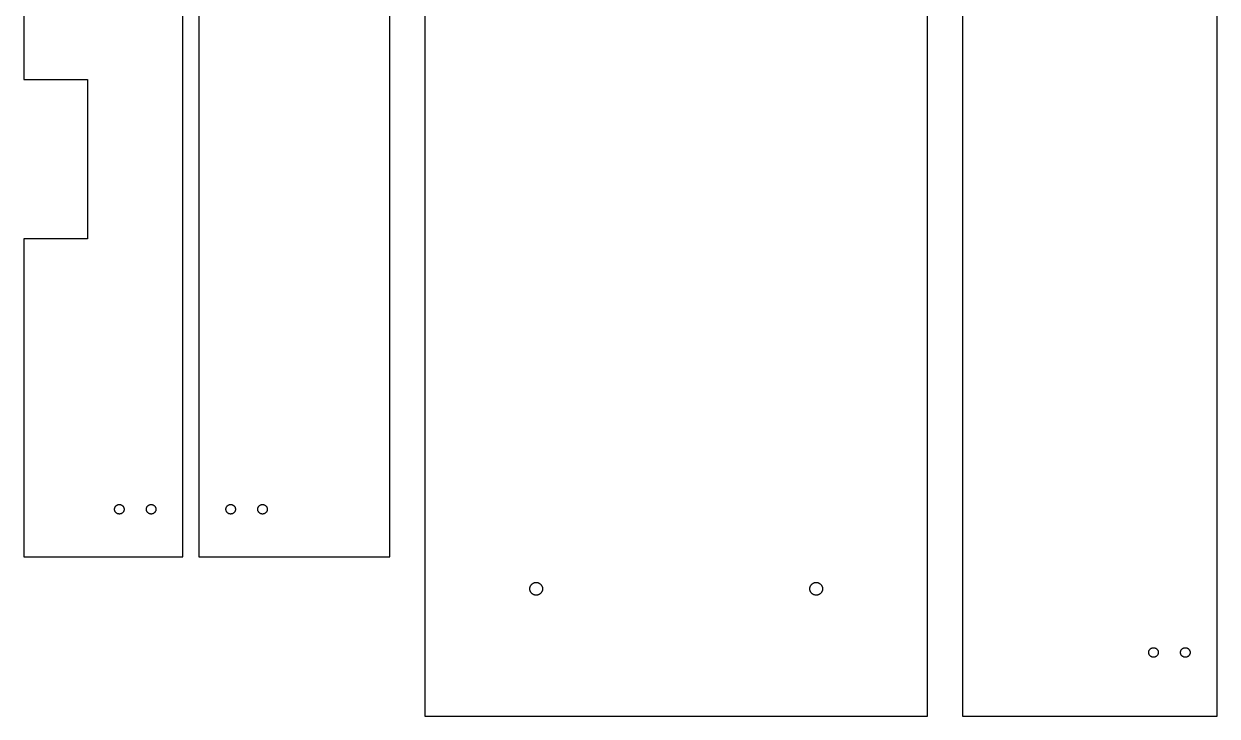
# Model space of a CAD drawing. Header units: metres. Extents: x 0 to 375, y 0 to 435.
# Drawn here: x 0 to 375, y 0 to 217.5 of the extents above; entities that cross this region are included whole.
import ezdxf

# ---------------------------------------------------------------- set-up
doc = ezdxf.new("R2010")
doc.units = ezdxf.units.M

msp = doc.modelspace()

# ---------------------------------------------------------------- linework, layer by layer
for p, q in [((0, 300), (0, 200)), ((50, 50), (50, 300)), ((55, 300), (55, 50)), ((115, 50), (115, 300)), ((126, 300), (126, 0)), ((284, 0), (284, 300)), ((295, 300), (295, 0)), ((375, 0), (375, 300)), ((0, 200), (20, 200)), ((20, 200), (20, 150)), ((20, 150), (0, 150)), ((0, 150), (0, 50)), ((28.5, 65), (28.503, 65.0942)), ((28.503, 64.9058), (28.5, 65)), ((28.503, 65.0942), (28.5118, 65.188)), ((28.5118, 64.812), (28.503, 64.9058)), ((28.5118, 65.188), (28.5266, 65.2811)), ((28.5266, 64.7189), (28.5118, 64.812)), ((28.5266, 65.2811), (28.5471, 65.373)), ((28.5471, 64.627), (28.5266, 64.7189)), ((28.5471, 65.373), (28.5734, 65.4635)), ((28.5734, 64.5365), (28.5471, 64.627)), ((28.5734, 65.4635), (28.6053, 65.5522)), ((28.6053, 64.4478), (28.5734, 64.5365)), ((28.6053, 65.5522), (28.6427, 65.6387)), ((28.6427, 64.3613), (28.6053, 64.4478)), ((28.6427, 65.6387), (28.6855, 65.7226)), ((28.6855, 64.2774), (28.6427, 64.3613)), ((28.6855, 65.7226), (28.7335, 65.8037)), ((28.7335, 64.1963), (28.6855, 64.2774)), ((28.7335, 65.8037), (28.7865, 65.8817)), ((28.7865, 64.1183), (28.7335, 64.1963)), ((28.7865, 65.8817), (28.8442, 65.9561)), ((28.8442, 64.0439), (28.7865, 64.1183)), ((28.8442, 65.9561), (28.9065, 66.0268)), ((28.9065, 63.9732), (28.8442, 64.0439)), ((28.9065, 66.0268), (28.9732, 66.0934)), ((28.9732, 63.9065), (28.9065, 63.9732)), ((28.9732, 66.0934), (29.0439, 66.1558)), ((29.0439, 63.8442), (28.9732, 63.9065)), ((29.0439, 66.1558), (29.1183, 66.2135)), ((29.1183, 63.7865), (29.0439, 63.8442)), ((29.1183, 66.2135), (29.1963, 66.2665)), ((29.1963, 63.7335), (29.1183, 63.7865)), ((29.1963, 66.2665), (29.2774, 66.3145)), ((29.2774, 66.3145), (29.3613, 66.3572)), ((29.3613, 66.3572), (29.4478, 66.3947)), ((29.4478, 66.3947), (29.5365, 66.4266)), ((29.5365, 66.4266), (29.627, 66.4529)), ((29.627, 66.4529), (29.7189, 66.4734)), ((29.7189, 66.4734), (29.812, 66.4882)), ((29.812, 66.4882), (29.9058, 66.497)), ((29.9058, 66.497), (30, 66.5)), ((30, 66.5), (30.0942, 66.497)), ((30.0942, 66.497), (30.188, 66.4882)), ((30.188, 66.4882), (30.2811, 66.4734)), ((30.2811, 66.4734), (30.373, 66.4529)), ((30.373, 66.4529), (30.4635, 66.4266)), ((30.4635, 66.4266), (30.5522, 66.3947)), ((30.5522, 66.3947), (30.6387, 66.3572)), ((30.6387, 66.3572), (30.7226, 66.3145)), ((30.7226, 66.3145), (30.8037, 66.2665)), ((30.8037, 66.2665), (30.8817, 66.2135)), ((30.8817, 63.7865), (30.8037, 63.7335)), ((30.8817, 66.2135), (30.9561, 66.1558)), ((30.9561, 63.8442), (30.8817, 63.7865)), ((30.9561, 66.1558), (31.0268, 66.0934)), ((31.0268, 63.9065), (30.9561, 63.8442)), ((31.0268, 66.0934), (31.0934, 66.0268)), ((31.0934, 63.9732), (31.0268, 63.9065)), ((31.0934, 66.0268), (31.1558, 65.9561)), ((31.1558, 64.0439), (31.0934, 63.9732)), ((31.1558, 65.9561), (31.2135, 65.8817)), ((31.2135, 64.1183), (31.1558, 64.0439)), ((31.2135, 65.8817), (31.2665, 65.8037)), ((31.2665, 64.1963), (31.2135, 64.1183)), ((31.2665, 65.8037), (31.3145, 65.7226)), ((31.3145, 64.2774), (31.2665, 64.1963)), ((31.3145, 65.7226), (31.3572, 65.6387)), ((31.3572, 64.3613), (31.3145, 64.2774)), ((31.3572, 65.6387), (31.3947, 65.5522)), ((31.3947, 64.4478), (31.3572, 64.3613)), ((31.3947, 65.5522), (31.4266, 65.4635)), ((31.4266, 64.5365), (31.3947, 64.4478)), ((31.4266, 65.4635), (31.4529, 65.373)), ((31.4529, 64.627), (31.4266, 64.5365)), ((31.4529, 65.373), (31.4734, 65.2811)), ((31.4734, 64.7189), (31.4529, 64.627)), ((31.4734, 65.2811), (31.4882, 65.188)), ((31.4882, 64.812), (31.4734, 64.7189)), ((31.4882, 65.188), (31.497, 65.0942)), ((31.497, 64.9058), (31.4882, 64.812)), ((31.497, 65.0942), (31.5, 65)), ((31.5, 65), (31.497, 64.9058)), ((38.5, 65), (38.503, 65.0942)), ((38.503, 64.9058), (38.5, 65)), ((38.503, 65.0942), (38.5118, 65.188)), ((38.5118, 64.812), (38.503, 64.9058)), ((38.5118, 65.188), (38.5266, 65.2811)), ((38.5266, 64.7189), (38.5118, 64.812)), ((38.5266, 65.2811), (38.5471, 65.373)), ((38.5471, 64.627), (38.5266, 64.7189)), ((38.5471, 65.373), (38.5734, 65.4635)), ((38.5734, 64.5365), (38.5471, 64.627)), ((38.5734, 65.4635), (38.6053, 65.5522)), ((38.6053, 64.4478), (38.5734, 64.5365)), ((38.6053, 65.5522), (38.6428, 65.6387)), ((38.6428, 64.3613), (38.6053, 64.4478)), ((38.6428, 65.6387), (38.6855, 65.7226)), ((38.6855, 64.2774), (38.6428, 64.3613)), ((38.6855, 65.7226), (38.7335, 65.8037)), ((38.7335, 64.1963), (38.6855, 64.2774)), ((38.7335, 65.8037), (38.7865, 65.8817)), ((38.7865, 64.1183), (38.7335, 64.1963)), ((38.7865, 65.8817), (38.8442, 65.9561)), ((38.8442, 64.0439), (38.7865, 64.1183)), ((38.8442, 65.9561), (38.9065, 66.0268)), ((38.9065, 63.9732), (38.8442, 64.0439)), ((38.9065, 66.0268), (38.9732, 66.0934)), ((38.9732, 63.9065), (38.9065, 63.9732)), ((38.9732, 66.0934), (39.0439, 66.1558)), ((39.0439, 63.8442), (38.9732, 63.9065)), ((39.0439, 66.1558), (39.1183, 66.2135)), ((39.1183, 63.7865), (39.0439, 63.8442)), ((39.1183, 66.2135), (39.1963, 66.2665)), ((39.1963, 63.7335), (39.1183, 63.7865)), ((39.1963, 66.2665), (39.2774, 66.3145)), ((39.2774, 66.3145), (39.3613, 66.3572)), ((39.3613, 66.3572), (39.4478, 66.3947)), ((39.4478, 66.3947), (39.5365, 66.4266)), ((39.5365, 66.4266), (39.627, 66.4529)), ((39.627, 66.4529), (39.7189, 66.4734)), ((39.7189, 66.4734), (39.812, 66.4882)), ((39.812, 66.4882), (39.9058, 66.497)), ((39.9058, 66.497), (40, 66.5)), ((40, 66.5), (40.0942, 66.497)), ((40.0942, 66.497), (40.188, 66.4882)), ((40.188, 66.4882), (40.2811, 66.4734)), ((40.2811, 66.4734), (40.373, 66.4529)), ((40.373, 66.4529), (40.4635, 66.4266)), ((40.4635, 66.4266), (40.5522, 66.3947)), ((40.5522, 66.3947), (40.6387, 66.3572)), ((40.6387, 66.3572), (40.7226, 66.3145)), ((40.7226, 66.3145), (40.8037, 66.2665)), ((40.8037, 66.2665), (40.8817, 66.2135)), ((40.8817, 63.7865), (40.8037, 63.7335)), ((40.8817, 66.2135), (40.9561, 66.1558)), ((40.9561, 63.8442), (40.8817, 63.7865)), ((40.9561, 66.1558), (41.0268, 66.0934)), ((41.0268, 63.9065), (40.9561, 63.8442)), ((41.0268, 66.0934), (41.0934, 66.0268)), ((41.0934, 63.9732), (41.0268, 63.9065)), ((41.0934, 66.0268), (41.1558, 65.9561)), ((41.1558, 64.0439), (41.0934, 63.9732)), ((41.1558, 65.9561), (41.2135, 65.8817)), ((41.2135, 64.1183), (41.1558, 64.0439)), ((41.2135, 65.8817), (41.2665, 65.8037)), ((41.2665, 64.1963), (41.2135, 64.1183)), ((41.2665, 65.8037), (41.3145, 65.7226)), ((41.3145, 64.2774), (41.2665, 64.1963)), ((41.3145, 65.7226), (41.3572, 65.6387)), ((41.3572, 64.3613), (41.3145, 64.2774)), ((41.3572, 65.6387), (41.3947, 65.5522)), ((41.3947, 64.4478), (41.3572, 64.3613)), ((41.3947, 65.5522), (41.4266, 65.4635)), ((41.4266, 64.5365), (41.3947, 64.4478)), ((41.4266, 65.4635), (41.4529, 65.373)), ((41.4529, 64.627), (41.4266, 64.5365)), ((41.4529, 65.373), (41.4734, 65.2811)), ((41.4734, 64.7189), (41.4529, 64.627)), ((41.4734, 65.2811), (41.4882, 65.188)), ((41.4882, 64.812), (41.4734, 64.7189)), ((41.4882, 65.188), (41.497, 65.0942)), ((41.497, 64.9058), (41.4882, 64.812)), ((41.497, 65.0942), (41.5, 65)), ((41.5, 65), (41.497, 64.9058)), ((63.5, 65), (63.503, 65.0942)), ((63.503, 64.9058), (63.5, 65)), ((63.503, 65.0942), (63.5118, 65.188)), ((63.5118, 64.812), (63.503, 64.9058)), ((63.5118, 65.188), (63.5266, 65.2811)), ((63.5266, 64.7189), (63.5118, 64.812)), ((63.5266, 65.2811), (63.5471, 65.373)), ((63.5471, 64.627), (63.5266, 64.7189)), ((63.5471, 65.373), (63.5734, 65.4635)), ((63.5734, 64.5365), (63.5471, 64.627)), ((63.5734, 65.4635), (63.6053, 65.5522)), ((63.6053, 64.4478), (63.5734, 64.5365)), ((63.6053, 65.5522), (63.6428, 65.6387)), ((63.6428, 64.3613), (63.6053, 64.4478)), ((63.6428, 65.6387), (63.6855, 65.7226)), ((63.6855, 64.2774), (63.6428, 64.3613)), ((63.6855, 65.7226), (63.7335, 65.8037)), ((63.7335, 64.1963), (63.6855, 64.2774)), ((63.7335, 65.8037), (63.7865, 65.8817)), ((63.7865, 64.1183), (63.7335, 64.1963)), ((63.7865, 65.8817), (63.8442, 65.9561)), ((63.8442, 64.0439), (63.7865, 64.1183)), ((63.8442, 65.9561), (63.9065, 66.0268)), ((63.9065, 63.9732), (63.8442, 64.0439)), ((63.9065, 66.0268), (63.9732, 66.0934)), ((63.9732, 63.9065), (63.9065, 63.9732)), ((63.9732, 66.0934), (64.0439, 66.1558)), ((64.0439, 63.8442), (63.9732, 63.9065)), ((64.0439, 66.1558), (64.1183, 66.2135)), ((64.1183, 63.7865), (64.0439, 63.8442)), ((64.1183, 66.2135), (64.1963, 66.2665)), ((64.1963, 63.7335), (64.1183, 63.7865)), ((64.1963, 66.2665), (64.2774, 66.3145)), ((64.2774, 66.3145), (64.3613, 66.3572)), ((64.3613, 66.3572), (64.4478, 66.3947)), ((64.4478, 66.3947), (64.5365, 66.4266)), ((64.5365, 66.4266), (64.627, 66.4529)), ((64.627, 66.4529), (64.7189, 66.4734)), ((64.7189, 66.4734), (64.812, 66.4882)), ((64.812, 66.4882), (64.9058, 66.497)), ((64.9058, 66.497), (65, 66.5)), ((65, 66.5), (65.0942, 66.497)), ((65.0942, 66.497), (65.188, 66.4882)), ((65.188, 66.4882), (65.2811, 66.4734)), ((65.2811, 66.4734), (65.373, 66.4529)), ((65.373, 66.4529), (65.4635, 66.4266)), ((65.4635, 66.4266), (65.5522, 66.3947)), ((65.5522, 66.3947), (65.6387, 66.3572)), ((65.6387, 66.3572), (65.7226, 66.3145)), ((65.7226, 66.3145), (65.8037, 66.2665)), ((65.8037, 66.2665), (65.8817, 66.2135)), ((65.8817, 63.7865), (65.8037, 63.7335)), ((65.8817, 66.2135), (65.9561, 66.1558)), ((65.9561, 63.8442), (65.8817, 63.7865)), ((65.9561, 66.1558), (66.0268, 66.0934)), ((66.0268, 63.9065), (65.9561, 63.8442)), ((66.0268, 66.0934), (66.0934, 66.0268)), ((66.0934, 63.9732), (66.0268, 63.9065)), ((66.0934, 66.0268), (66.1558, 65.9561)), ((66.1558, 64.0439), (66.0934, 63.9732)), ((66.1558, 65.9561), (66.2135, 65.8817)), ((66.2135, 64.1183), (66.1558, 64.0439)), ((66.2135, 65.8817), (66.2665, 65.8037)), ((66.2665, 64.1963), (66.2135, 64.1183)), ((66.2665, 65.8037), (66.3145, 65.7226)), ((66.3145, 64.2774), (66.2665, 64.1963)), ((66.3145, 65.7226), (66.3572, 65.6387)), ((66.3572, 64.3613), (66.3145, 64.2774)), ((66.3572, 65.6387), (66.3947, 65.5522)), ((66.3947, 64.4478), (66.3572, 64.3613)), ((66.3947, 65.5522), (66.4266, 65.4635)), ((66.4266, 64.5365), (66.3947, 64.4478)), ((66.4266, 65.4635), (66.4529, 65.373)), ((66.4529, 64.627), (66.4266, 64.5365)), ((66.4529, 65.373), (66.4734, 65.2811)), ((66.4734, 64.7189), (66.4529, 64.627)), ((66.4734, 65.2811), (66.4882, 65.188)), ((66.4882, 64.812), (66.4734, 64.7189)), ((66.4882, 65.188), (66.497, 65.0942)), ((66.497, 64.9058), (66.4882, 64.812)), ((66.497, 65.0942), (66.5, 65)), ((66.5, 65), (66.497, 64.9058)), ((73.5, 65), (73.503, 65.0942)), ((73.503, 64.9058), (73.5, 65)), ((73.503, 65.0942), (73.5118, 65.188)), ((73.5118, 64.812), (73.503, 64.9058)), ((73.5118, 65.188), (73.5266, 65.2811)), ((73.5266, 64.7189), (73.5118, 64.812)), ((73.5266, 65.2811), (73.5471, 65.373)), ((73.5471, 64.627), (73.5266, 64.7189)), ((73.5471, 65.373), (73.5734, 65.4635)), ((73.5734, 64.5365), (73.5471, 64.627)), ((73.5734, 65.4635), (73.6053, 65.5522)), ((73.6053, 64.4478), (73.5734, 64.5365)), ((73.6053, 65.5522), (73.6428, 65.6387)), ((73.6428, 64.3613), (73.6053, 64.4478)), ((73.6428, 65.6387), (73.6855, 65.7226)), ((73.6855, 64.2774), (73.6428, 64.3613)), ((73.6855, 65.7226), (73.7335, 65.8037)), ((73.7335, 64.1963), (73.6855, 64.2774)), ((73.7335, 65.8037), (73.7865, 65.8817)), ((73.7865, 64.1183), (73.7335, 64.1963)), ((73.7865, 65.8817), (73.8442, 65.9561)), ((73.8442, 64.0439), (73.7865, 64.1183)), ((73.8442, 65.9561), (73.9065, 66.0268)), ((73.9065, 63.9732), (73.8442, 64.0439)), ((73.9065, 66.0268), (73.9732, 66.0934)), ((73.9732, 63.9065), (73.9065, 63.9732)), ((73.9732, 66.0934), (74.0439, 66.1558)), ((74.0439, 63.8442), (73.9732, 63.9065)), ((74.0439, 66.1558), (74.1183, 66.2135)), ((74.1183, 63.7865), (74.0439, 63.8442)), ((74.1183, 66.2135), (74.1963, 66.2665)), ((74.1963, 63.7335), (74.1183, 63.7865)), ((74.1963, 66.2665), (74.2774, 66.3145)), ((74.2774, 66.3145), (74.3613, 66.3572)), ((74.3613, 66.3572), (74.4478, 66.3947)), ((74.4478, 66.3947), (74.5365, 66.4266)), ((74.5365, 66.4266), (74.627, 66.4529)), ((74.627, 66.4529), (74.7189, 66.4734)), ((74.7189, 66.4734), (74.812, 66.4882)), ((74.812, 66.4882), (74.9058, 66.497)), ((74.9058, 66.497), (75, 66.5)), ((75, 66.5), (75.0942, 66.497)), ((75.0942, 66.497), (75.188, 66.4882)), ((75.188, 66.4882), (75.2811, 66.4734)), ((75.2811, 66.4734), (75.373, 66.4529)), ((75.373, 66.4529), (75.4635, 66.4266)), ((75.4635, 66.4266), (75.5522, 66.3947)), ((75.5522, 66.3947), (75.6387, 66.3572)), ((75.6387, 66.3572), (75.7226, 66.3145)), ((75.7226, 66.3145), (75.8037, 66.2665)), ((75.8037, 66.2665), (75.8817, 66.2135)), ((75.8817, 63.7865), (75.8037, 63.7335)), ((75.8817, 66.2135), (75.9561, 66.1558)), ((75.9561, 63.8442), (75.8817, 63.7865)), ((75.9561, 66.1558), (76.0268, 66.0934)), ((76.0268, 63.9065), (75.9561, 63.8442)), ((76.0268, 66.0934), (76.0934, 66.0268)), ((76.0934, 63.9732), (76.0268, 63.9065)), ((76.0934, 66.0268), (76.1558, 65.9561)), ((76.1558, 64.0439), (76.0934, 63.9732)), ((76.1558, 65.9561), (76.2135, 65.8817)), ((76.2135, 64.1183), (76.1558, 64.0439)), ((76.2135, 65.8817), (76.2665, 65.8037)), ((76.2665, 64.1963), (76.2135, 64.1183)), ((76.2665, 65.8037), (76.3145, 65.7226)), ((76.3145, 64.2774), (76.2665, 64.1963)), ((76.3145, 65.7226), (76.3572, 65.6387)), ((76.3572, 64.3613), (76.3145, 64.2774)), ((76.3572, 65.6387), (76.3947, 65.5522)), ((76.3947, 64.4478), (76.3572, 64.3613)), ((76.3947, 65.5522), (76.4266, 65.4635)), ((76.4266, 64.5365), (76.3947, 64.4478)), ((76.4266, 65.4635), (76.4529, 65.373)), ((76.4529, 64.627), (76.4266, 64.5365)), ((76.4529, 65.373), (76.4734, 65.2811)), ((76.4734, 64.7189), (76.4529, 64.627)), ((76.4734, 65.2811), (76.4882, 65.188)), ((76.4882, 64.812), (76.4734, 64.7189)), ((76.4882, 65.188), (76.497, 65.0942)), ((76.497, 64.9058), (76.4882, 64.812)), ((76.497, 65.0942), (76.5, 65)), ((76.5, 65), (76.497, 64.9058)), ((29.2774, 63.6855), (29.1963, 63.7335)), ((29.3613, 63.6428), (29.2774, 63.6855)), ((29.4478, 63.6053), (29.3613, 63.6428)), ((29.5365, 63.5734), (29.4478, 63.6053)), ((29.627, 63.5471), (29.5365, 63.5734)), ((29.7189, 63.5266), (29.627, 63.5471)), ((29.812, 63.5118), (29.7189, 63.5266)), ((29.9058, 63.503), (29.812, 63.5118)), ((30, 63.5), (29.9058, 63.503)), ((30.0942, 63.503), (30, 63.5)), ((30.188, 63.5118), (30.0942, 63.503)), ((30.2811, 63.5266), (30.188, 63.5118)), ((30.373, 63.5471), (30.2811, 63.5266)), ((30.4635, 63.5734), (30.373, 63.5471)), ((30.5522, 63.6053), (30.4635, 63.5734)), ((30.6387, 63.6428), (30.5522, 63.6053)), ((30.7226, 63.6855), (30.6387, 63.6428)), ((30.8037, 63.7335), (30.7226, 63.6855)), ((39.2774, 63.6855), (39.1963, 63.7335)), ((39.3613, 63.6428), (39.2774, 63.6855)), ((39.4478, 63.6053), (39.3613, 63.6428)), ((39.5365, 63.5734), (39.4478, 63.6053)), ((39.627, 63.5471), (39.5365, 63.5734)), ((39.7189, 63.5266), (39.627, 63.5471)), ((39.812, 63.5118), (39.7189, 63.5266)), ((39.9058, 63.503), (39.812, 63.5118)), ((40, 63.5), (39.9058, 63.503)), ((40.0942, 63.503), (40, 63.5)), ((40.188, 63.5118), (40.0942, 63.503)), ((40.2811, 63.5266), (40.188, 63.5118)), ((40.373, 63.5471), (40.2811, 63.5266)), ((40.4635, 63.5734), (40.373, 63.5471)), ((40.5522, 63.6053), (40.4635, 63.5734)), ((40.6387, 63.6428), (40.5522, 63.6053)), ((40.7226, 63.6855), (40.6387, 63.6428)), ((40.8037, 63.7335), (40.7226, 63.6855)), ((64.2774, 63.6855), (64.1963, 63.7335)), ((64.3613, 63.6428), (64.2774, 63.6855)), ((64.4478, 63.6053), (64.3613, 63.6428)), ((64.5365, 63.5734), (64.4478, 63.6053)), ((64.627, 63.5471), (64.5365, 63.5734)), ((64.7189, 63.5266), (64.627, 63.5471)), ((64.812, 63.5118), (64.7189, 63.5266)), ((64.9058, 63.503), (64.812, 63.5118)), ((65, 63.5), (64.9058, 63.503)), ((65.0942, 63.503), (65, 63.5)), ((65.188, 63.5118), (65.0942, 63.503)), ((65.2811, 63.5266), (65.188, 63.5118)), ((65.373, 63.5471), (65.2811, 63.5266)), ((65.4635, 63.5734), (65.373, 63.5471)), ((65.5522, 63.6053), (65.4635, 63.5734)), ((65.6387, 63.6428), (65.5522, 63.6053)), ((65.7226, 63.6855), (65.6387, 63.6428)), ((65.8037, 63.7335), (65.7226, 63.6855)), ((74.2774, 63.6855), (74.1963, 63.7335)), ((74.3613, 63.6428), (74.2774, 63.6855)), ((74.4478, 63.6053), (74.3613, 63.6428)), ((74.5365, 63.5734), (74.4478, 63.6053)), ((74.627, 63.5471), (74.5365, 63.5734)), ((74.7189, 63.5266), (74.627, 63.5471)), ((74.812, 63.5118), (74.7189, 63.5266)), ((74.9058, 63.503), (74.812, 63.5118)), ((75, 63.5), (74.9058, 63.503)), ((75.0942, 63.503), (75, 63.5)), ((75.188, 63.5118), (75.0942, 63.503)), ((75.2811, 63.5266), (75.188, 63.5118)), ((75.373, 63.5471), (75.2811, 63.5266)), ((75.4635, 63.5734), (75.373, 63.5471)), ((75.5522, 63.6053), (75.4635, 63.5734)), ((75.6387, 63.6428), (75.5522, 63.6053)), ((75.7226, 63.6855), (75.6387, 63.6428)), ((75.8037, 63.7335), (75.7226, 63.6855)), ((0, 50), (50, 50)), ((55, 50), (115, 50)), ((159.382, 41.1756), (159.459, 41.2748)), ((159.459, 41.2748), (159.542, 41.3691)), ((159.542, 41.3691), (159.631, 41.4579)), ((159.631, 41.4579), (159.725, 41.541)), ((159.725, 41.541), (159.824, 41.618)), ((159.824, 41.618), (159.928, 41.6886)), ((159.928, 41.6886), (160.036, 41.7526)), ((160.036, 41.7526), (160.148, 41.8096)), ((160.148, 41.8096), (160.264, 41.8595)), ((160.264, 41.8595), (160.382, 41.9021)), ((160.382, 41.9021), (160.503, 41.9372)), ((160.503, 41.9372), (160.625, 41.9646)), ((160.625, 41.9646), (160.749, 41.9842)), ((160.749, 41.9842), (160.874, 41.996)), ((160.874, 41.996), (161, 42)), ((161, 42), (161.126, 41.996)), ((161.126, 41.996), (161.251, 41.9842)), ((161.251, 41.9842), (161.375, 41.9646)), ((161.375, 41.9646), (161.497, 41.9372)), ((161.497, 41.9372), (161.618, 41.9021)), ((161.618, 41.9021), (161.736, 41.8595)), ((161.736, 41.8595), (161.852, 41.8096)), ((161.852, 41.8096), (161.964, 41.7526)), ((161.964, 41.7526), (162.072, 41.6886)), ((162.072, 41.6886), (162.176, 41.618)), ((162.176, 41.618), (162.275, 41.541)), ((162.275, 41.541), (162.369, 41.4579)), ((162.369, 41.4579), (162.458, 41.3691)), ((162.458, 41.3691), (162.541, 41.2748)), ((162.541, 41.2748), (162.618, 41.1756)), ((247.382, 41.1756), (247.459, 41.2748)), ((247.459, 41.2748), (247.542, 41.3691)), ((247.542, 41.3691), (247.631, 41.4579)), ((247.631, 41.4579), (247.725, 41.541)), ((247.725, 41.541), (247.824, 41.618)), ((247.824, 41.618), (247.928, 41.6886)), ((247.928, 41.6886), (248.036, 41.7526)), ((248.036, 41.7526), (248.148, 41.8096)), ((248.148, 41.8096), (248.264, 41.8595)), ((248.264, 41.8595), (248.382, 41.9021)), ((248.382, 41.9021), (248.503, 41.9372)), ((248.503, 41.9372), (248.625, 41.9646)), ((248.625, 41.9646), (248.749, 41.9842)), ((248.749, 41.9842), (248.874, 41.996)), ((248.874, 41.996), (249, 42)), ((249, 42), (249.126, 41.996)), ((249.126, 41.996), (249.251, 41.9842)), ((249.251, 41.9842), (249.375, 41.9646)), ((249.375, 41.9646), (249.497, 41.9372)), ((249.497, 41.9372), (249.618, 41.9021)), ((249.618, 41.9021), (249.736, 41.8595)), ((249.736, 41.8595), (249.852, 41.8096)), ((249.852, 41.8096), (249.964, 41.7526)), ((249.964, 41.7526), (250.072, 41.6886)), ((250.072, 41.6886), (250.176, 41.618)), ((250.176, 41.618), (250.275, 41.541)), ((250.275, 41.541), (250.369, 41.4579)), ((250.369, 41.4579), (250.458, 41.3691)), ((250.458, 41.3691), (250.541, 41.2748)), ((250.541, 41.2748), (250.618, 41.1756)), ((159, 40), (159.004, 40.1256)), ((159.004, 39.8744), (159, 40)), ((159.004, 40.1256), (159.016, 40.2507)), ((159.016, 39.7493), (159.004, 39.8744)), ((159.016, 40.2507), (159.035, 40.3748)), ((159.035, 39.6252), (159.016, 39.7493)), ((159.035, 40.3748), (159.063, 40.4974)), ((159.063, 39.5026), (159.035, 39.6252)), ((159.063, 40.4974), (159.098, 40.618)), ((159.098, 39.382), (159.063, 39.5026)), ((159.098, 40.618), (159.14, 40.7363)), ((159.14, 39.2637), (159.098, 39.382)), ((159.14, 40.7363), (159.19, 40.8515)), ((159.19, 39.1484), (159.14, 39.2637)), ((159.19, 40.8515), (159.247, 40.9635)), ((159.247, 39.0365), (159.19, 39.1484)), ((159.247, 40.9635), (159.311, 41.0717)), ((159.311, 38.9283), (159.247, 39.0365)), ((159.311, 41.0717), (159.382, 41.1756)), ((159.382, 38.8244), (159.311, 38.9283)), ((159.459, 38.7251), (159.382, 38.8244)), ((159.542, 38.6309), (159.459, 38.7251)), ((159.631, 38.5421), (159.542, 38.6309)), ((159.725, 38.459), (159.631, 38.5421)), ((159.824, 38.382), (159.725, 38.459)), ((159.928, 38.3113), (159.824, 38.382)), ((160.036, 38.2474), (159.928, 38.3113)), ((160.148, 38.1903), (160.036, 38.2474)), ((160.264, 38.1404), (160.148, 38.1903)), ((160.382, 38.0979), (160.264, 38.1404)), ((160.503, 38.0628), (160.382, 38.0979)), ((160.625, 38.0354), (160.503, 38.0628)), ((160.749, 38.0158), (160.625, 38.0354)), ((160.874, 38.0039), (160.749, 38.0158)), ((161, 38), (160.874, 38.0039)), ((161.126, 38.0039), (161, 38)), ((161.251, 38.0158), (161.126, 38.0039)), ((161.375, 38.0354), (161.251, 38.0158)), ((161.497, 38.0628), (161.375, 38.0354)), ((161.618, 38.0979), (161.497, 38.0628)), ((161.736, 38.1404), (161.618, 38.0979)), ((161.852, 38.1903), (161.736, 38.1404)), ((161.964, 38.2474), (161.852, 38.1903)), ((162.072, 38.3113), (161.964, 38.2474)), ((162.176, 38.382), (162.072, 38.3113)), ((162.275, 38.459), (162.176, 38.382)), ((162.369, 38.5421), (162.275, 38.459)), ((162.458, 38.6309), (162.369, 38.5421)), ((162.541, 38.7251), (162.458, 38.6309)), ((162.618, 38.8244), (162.541, 38.7251)), ((162.618, 41.1756), (162.689, 41.0717)), ((162.689, 38.9283), (162.618, 38.8244)), ((162.689, 41.0717), (162.753, 40.9635)), ((162.753, 39.0365), (162.689, 38.9283)), ((162.753, 40.9635), (162.81, 40.8515)), ((162.81, 39.1484), (162.753, 39.0365)), ((162.81, 40.8515), (162.86, 40.7363)), ((162.86, 39.2637), (162.81, 39.1484)), ((162.86, 40.7363), (162.902, 40.618)), ((162.902, 39.382), (162.86, 39.2637)), ((162.902, 40.618), (162.937, 40.4974)), ((162.937, 39.5026), (162.902, 39.382)), ((162.937, 40.4974), (162.965, 40.3748)), ((162.965, 39.6252), (162.937, 39.5026)), ((162.965, 40.3748), (162.984, 40.2507)), ((162.984, 39.7493), (162.965, 39.6252)), ((162.984, 40.2507), (162.996, 40.1256)), ((162.996, 39.8744), (162.984, 39.7493)), ((162.996, 40.1256), (163, 40)), ((163, 40), (162.996, 39.8744)), ((247, 40), (247.004, 40.1256)), ((247.004, 39.8744), (247, 40)), ((247.004, 40.1256), (247.016, 40.2507)), ((247.016, 39.7493), (247.004, 39.8744)), ((247.016, 40.2507), (247.035, 40.3748)), ((247.035, 39.6252), (247.016, 39.7493)), ((247.035, 40.3748), (247.063, 40.4974)), ((247.063, 39.5026), (247.035, 39.6252)), ((247.063, 40.4974), (247.098, 40.618)), ((247.098, 39.382), (247.063, 39.5026)), ((247.098, 40.618), (247.14, 40.7363)), ((247.14, 39.2637), (247.098, 39.382)), ((247.14, 40.7363), (247.19, 40.8515)), ((247.19, 39.1484), (247.14, 39.2637)), ((247.19, 40.8515), (247.247, 40.9635)), ((247.247, 39.0365), (247.19, 39.1484)), ((247.247, 40.9635), (247.311, 41.0717)), ((247.311, 38.9283), (247.247, 39.0365)), ((247.311, 41.0717), (247.382, 41.1756)), ((247.382, 38.8244), (247.311, 38.9283)), ((247.459, 38.7251), (247.382, 38.8244)), ((247.542, 38.6309), (247.459, 38.7251)), ((247.631, 38.5421), (247.542, 38.6309)), ((247.725, 38.459), (247.631, 38.5421)), ((247.824, 38.382), (247.725, 38.459)), ((247.928, 38.3113), (247.824, 38.382)), ((248.036, 38.2474), (247.928, 38.3113)), ((248.148, 38.1903), (248.036, 38.2474)), ((248.264, 38.1404), (248.148, 38.1903)), ((248.382, 38.0979), (248.264, 38.1404)), ((248.503, 38.0628), (248.382, 38.0979)), ((248.625, 38.0354), (248.503, 38.0628)), ((248.749, 38.0158), (248.625, 38.0354)), ((248.874, 38.0039), (248.749, 38.0158)), ((249, 38), (248.874, 38.0039)), ((249.126, 38.0039), (249, 38)), ((249.251, 38.0158), (249.126, 38.0039)), ((249.375, 38.0354), (249.251, 38.0158)), ((249.497, 38.0628), (249.375, 38.0354)), ((249.618, 38.0979), (249.497, 38.0628)), ((249.736, 38.1404), (249.618, 38.0979)), ((249.852, 38.1903), (249.736, 38.1404)), ((249.964, 38.2474), (249.852, 38.1903)), ((250.072, 38.3113), (249.964, 38.2474)), ((250.176, 38.382), (250.072, 38.3113)), ((250.275, 38.459), (250.176, 38.382)), ((250.369, 38.5421), (250.275, 38.459)), ((250.458, 38.6309), (250.369, 38.5421)), ((250.541, 38.7251), (250.458, 38.6309)), ((250.618, 38.8244), (250.541, 38.7251)), ((250.618, 41.1756), (250.689, 41.0717)), ((250.689, 38.9283), (250.618, 38.8244)), ((250.689, 41.0717), (250.753, 40.9635)), ((250.753, 39.0365), (250.689, 38.9283)), ((250.753, 40.9635), (250.81, 40.8515)), ((250.81, 39.1484), (250.753, 39.0365)), ((250.81, 40.8515), (250.86, 40.7363)), ((250.86, 39.2637), (250.81, 39.1484)), ((250.86, 40.7363), (250.902, 40.618)), ((250.902, 39.382), (250.86, 39.2637)), ((250.902, 40.618), (250.937, 40.4974)), ((250.937, 39.5026), (250.902, 39.382)), ((250.937, 40.4974), (250.965, 40.3748)), ((250.965, 39.6252), (250.937, 39.5026)), ((250.965, 40.3748), (250.984, 40.2507)), ((250.984, 39.7493), (250.965, 39.6252)), ((250.984, 40.2507), (250.996, 40.1256)), ((250.996, 39.8744), (250.984, 39.7493)), ((250.996, 40.1256), (251, 40)), ((251, 40), (250.996, 39.8744)), ((353.5, 20), (353.503, 20.0942)), ((353.503, 19.9058), (353.5, 20)), ((353.503, 20.0942), (353.512, 20.188)), ((353.512, 19.812), (353.503, 19.9058)), ((353.512, 20.188), (353.527, 20.2811)), ((353.527, 19.7189), (353.512, 19.812)), ((353.527, 20.2811), (353.547, 20.373)), ((353.547, 19.627), (353.527, 19.7189)), ((353.547, 20.373), (353.573, 20.4635)), ((353.573, 19.5365), (353.547, 19.627)), ((353.573, 20.4635), (353.605, 20.5522)), ((353.605, 19.4478), (353.573, 19.5365)), ((353.605, 20.5522), (353.643, 20.6387)), ((353.643, 19.3613), (353.605, 19.4478)), ((353.643, 20.6387), (353.686, 20.7226)), ((353.686, 19.2774), (353.643, 19.3613)), ((353.686, 20.7226), (353.734, 20.8037)), ((353.734, 19.1963), (353.686, 19.2774)), ((353.734, 20.8037), (353.786, 20.8817)), ((353.786, 19.1183), (353.734, 19.1963)), ((353.786, 20.8817), (353.844, 20.9561)), ((353.844, 19.0439), (353.786, 19.1183)), ((353.844, 20.9561), (353.907, 21.0268)), ((353.907, 18.9732), (353.844, 19.0439)), ((353.907, 21.0268), (353.973, 21.0934)), ((353.973, 18.9065), (353.907, 18.9732)), ((353.973, 21.0934), (354.044, 21.1558)), ((354.044, 18.8442), (353.973, 18.9065)), ((354.044, 21.1558), (354.118, 21.2135)), ((354.118, 18.7865), (354.044, 18.8442)), ((354.118, 21.2135), (354.196, 21.2665)), ((354.196, 18.7335), (354.118, 18.7865)), ((354.196, 21.2665), (354.277, 21.3145)), ((354.277, 21.3145), (354.361, 21.3572)), ((354.361, 21.3572), (354.448, 21.3947)), ((354.448, 21.3947), (354.536, 21.4266)), ((354.536, 21.4266), (354.627, 21.4529)), ((354.627, 21.4529), (354.719, 21.4734)), ((354.719, 21.4734), (354.812, 21.4882)), ((354.812, 21.4882), (354.906, 21.497)), ((354.906, 21.497), (355, 21.5)), ((355, 21.5), (355.094, 21.497)), ((355.094, 21.497), (355.188, 21.4882)), ((355.188, 21.4882), (355.281, 21.4734)), ((355.281, 21.4734), (355.373, 21.4529)), ((355.373, 21.4529), (355.464, 21.4266)), ((355.464, 21.4266), (355.552, 21.3947)), ((355.552, 21.3947), (355.639, 21.3572)), ((355.639, 21.3572), (355.723, 21.3145)), ((355.723, 21.3145), (355.804, 21.2665)), ((355.804, 21.2665), (355.882, 21.2135)), ((355.882, 18.7865), (355.804, 18.7335)), ((355.882, 21.2135), (355.956, 21.1558)), ((355.956, 18.8442), (355.882, 18.7865)), ((355.956, 21.1558), (356.027, 21.0934)), ((356.027, 18.9065), (355.956, 18.8442)), ((356.027, 21.0934), (356.093, 21.0268)), ((356.093, 18.9732), (356.027, 18.9065)), ((356.093, 21.0268), (356.156, 20.9561)), ((356.156, 19.0439), (356.093, 18.9732)), ((356.156, 20.9561), (356.214, 20.8817)), ((356.214, 19.1183), (356.156, 19.0439)), ((356.214, 20.8817), (356.266, 20.8037)), ((356.266, 19.1963), (356.214, 19.1183)), ((356.266, 20.8037), (356.314, 20.7226)), ((356.314, 19.2774), (356.266, 19.1963)), ((356.314, 20.7226), (356.357, 20.6387)), ((356.357, 19.3613), (356.314, 19.2774)), ((356.357, 20.6387), (356.395, 20.5522)), ((356.395, 19.4478), (356.357, 19.3613)), ((356.395, 20.5522), (356.427, 20.4635)), ((356.427, 19.5365), (356.395, 19.4478)), ((356.427, 20.4635), (356.453, 20.373)), ((356.453, 19.627), (356.427, 19.5365)), ((356.453, 20.373), (356.473, 20.2811)), ((356.473, 19.7189), (356.453, 19.627)), ((356.473, 20.2811), (356.488, 20.188)), ((356.488, 19.812), (356.473, 19.7189)), ((356.488, 20.188), (356.497, 20.0942)), ((356.497, 19.9058), (356.488, 19.812)), ((356.497, 20.0942), (356.5, 20)), ((356.5, 20), (356.497, 19.9058)), ((363.5, 20), (363.503, 20.0942)), ((363.503, 19.9058), (363.5, 20)), ((363.503, 20.0942), (363.512, 20.188)), ((363.512, 19.812), (363.503, 19.9058)), ((363.512, 20.188), (363.527, 20.2811)), ((363.527, 19.7189), (363.512, 19.812)), ((363.527, 20.2811), (363.547, 20.373)), ((363.547, 19.627), (363.527, 19.7189)), ((363.547, 20.373), (363.573, 20.4635)), ((363.573, 19.5365), (363.547, 19.627)), ((363.573, 20.4635), (363.605, 20.5522)), ((363.605, 19.4478), (363.573, 19.5365)), ((363.605, 20.5522), (363.643, 20.6387)), ((363.643, 19.3613), (363.605, 19.4478)), ((363.643, 20.6387), (363.686, 20.7226)), ((363.686, 19.2774), (363.643, 19.3613)), ((363.686, 20.7226), (363.734, 20.8037)), ((363.734, 19.1963), (363.686, 19.2774)), ((363.734, 20.8037), (363.786, 20.8817)), ((363.786, 19.1183), (363.734, 19.1963)), ((363.786, 20.8817), (363.844, 20.9561)), ((363.844, 19.0439), (363.786, 19.1183)), ((363.844, 20.9561), (363.907, 21.0268)), ((363.907, 18.9732), (363.844, 19.0439)), ((363.907, 21.0268), (363.973, 21.0934)), ((363.973, 18.9065), (363.907, 18.9732)), ((363.973, 21.0934), (364.044, 21.1558)), ((364.044, 18.8442), (363.973, 18.9065)), ((364.044, 21.1558), (364.118, 21.2135)), ((364.118, 18.7865), (364.044, 18.8442)), ((364.118, 21.2135), (364.196, 21.2665)), ((364.196, 18.7335), (364.118, 18.7865)), ((364.196, 21.2665), (364.277, 21.3145)), ((364.277, 21.3145), (364.361, 21.3572)), ((364.361, 21.3572), (364.448, 21.3947)), ((364.448, 21.3947), (364.536, 21.4266)), ((364.536, 21.4266), (364.627, 21.4529)), ((364.627, 21.4529), (364.719, 21.4734)), ((364.719, 21.4734), (364.812, 21.4882)), ((364.812, 21.4882), (364.906, 21.497)), ((364.906, 21.497), (365, 21.5)), ((365, 21.5), (365.094, 21.497)), ((365.094, 21.497), (365.188, 21.4882)), ((365.188, 21.4882), (365.281, 21.4734)), ((365.281, 21.4734), (365.373, 21.4529)), ((365.373, 21.4529), (365.464, 21.4266)), ((365.464, 21.4266), (365.552, 21.3947)), ((365.552, 21.3947), (365.639, 21.3572)), ((365.639, 21.3572), (365.723, 21.3145)), ((365.723, 21.3145), (365.804, 21.2665)), ((365.804, 21.2665), (365.882, 21.2135)), ((365.882, 18.7865), (365.804, 18.7335)), ((365.882, 21.2135), (365.956, 21.1558)), ((365.956, 18.8442), (365.882, 18.7865)), ((365.956, 21.1558), (366.027, 21.0934)), ((366.027, 18.9065), (365.956, 18.8442)), ((366.027, 21.0934), (366.093, 21.0268)), ((366.093, 18.9732), (366.027, 18.9065)), ((366.093, 21.0268), (366.156, 20.9561)), ((366.156, 19.0439), (366.093, 18.9732)), ((366.156, 20.9561), (366.214, 20.8817)), ((366.214, 19.1183), (366.156, 19.0439)), ((366.214, 20.8817), (366.266, 20.8037)), ((366.266, 19.1963), (366.214, 19.1183)), ((366.266, 20.8037), (366.314, 20.7226)), ((366.314, 19.2774), (366.266, 19.1963)), ((366.314, 20.7226), (366.357, 20.6387)), ((366.357, 19.3613), (366.314, 19.2774)), ((366.357, 20.6387), (366.395, 20.5522)), ((366.395, 19.4478), (366.357, 19.3613)), ((366.395, 20.5522), (366.427, 20.4635)), ((366.427, 19.5365), (366.395, 19.4478)), ((366.427, 20.4635), (366.453, 20.373)), ((366.453, 19.627), (366.427, 19.5365)), ((366.453, 20.373), (366.473, 20.2811)), ((366.473, 19.7189), (366.453, 19.627)), ((366.473, 20.2811), (366.488, 20.188)), ((366.488, 19.812), (366.473, 19.7189)), ((366.488, 20.188), (366.497, 20.0942)), ((366.497, 19.9058), (366.488, 19.812)), ((366.497, 20.0942), (366.5, 20)), ((366.5, 20), (366.497, 19.9058)), ((354.277, 18.6855), (354.196, 18.7335)), ((354.361, 18.6428), (354.277, 18.6855)), ((354.448, 18.6053), (354.361, 18.6428)), ((354.536, 18.5734), (354.448, 18.6053)), ((354.627, 18.5471), (354.536, 18.5734)), ((354.719, 18.5266), (354.627, 18.5471)), ((354.812, 18.5118), (354.719, 18.5266)), ((354.906, 18.503), (354.812, 18.5118)), ((355, 18.5), (354.906, 18.503)), ((355.094, 18.503), (355, 18.5)), ((355.188, 18.5118), (355.094, 18.503)), ((355.281, 18.5266), (355.188, 18.5118)), ((355.373, 18.5471), (355.281, 18.5266)), ((355.464, 18.5734), (355.373, 18.5471)), ((355.552, 18.6053), (355.464, 18.5734)), ((355.639, 18.6428), (355.552, 18.6053)), ((355.723, 18.6855), (355.639, 18.6428)), ((355.804, 18.7335), (355.723, 18.6855)), ((364.277, 18.6855), (364.196, 18.7335)), ((364.361, 18.6428), (364.277, 18.6855)), ((364.448, 18.6053), (364.361, 18.6428)), ((364.536, 18.5734), (364.448, 18.6053)), ((364.627, 18.5471), (364.536, 18.5734)), ((364.719, 18.5266), (364.627, 18.5471)), ((364.812, 18.5118), (364.719, 18.5266)), ((364.906, 18.503), (364.812, 18.5118)), ((365, 18.5), (364.906, 18.503)), ((365.094, 18.503), (365, 18.5)), ((365.188, 18.5118), (365.094, 18.503)), ((365.281, 18.5266), (365.188, 18.5118)), ((365.373, 18.5471), (365.281, 18.5266)), ((365.464, 18.5734), (365.373, 18.5471)), ((365.552, 18.6053), (365.464, 18.5734)), ((365.639, 18.6428), (365.552, 18.6053)), ((365.723, 18.6855), (365.639, 18.6428)), ((365.804, 18.7335), (365.723, 18.6855)), ((126, 0), (284, 0)), ((295, 0), (375, 0))]:
    msp.add_line(p, q)

doc.saveas('drawing.dxf')
